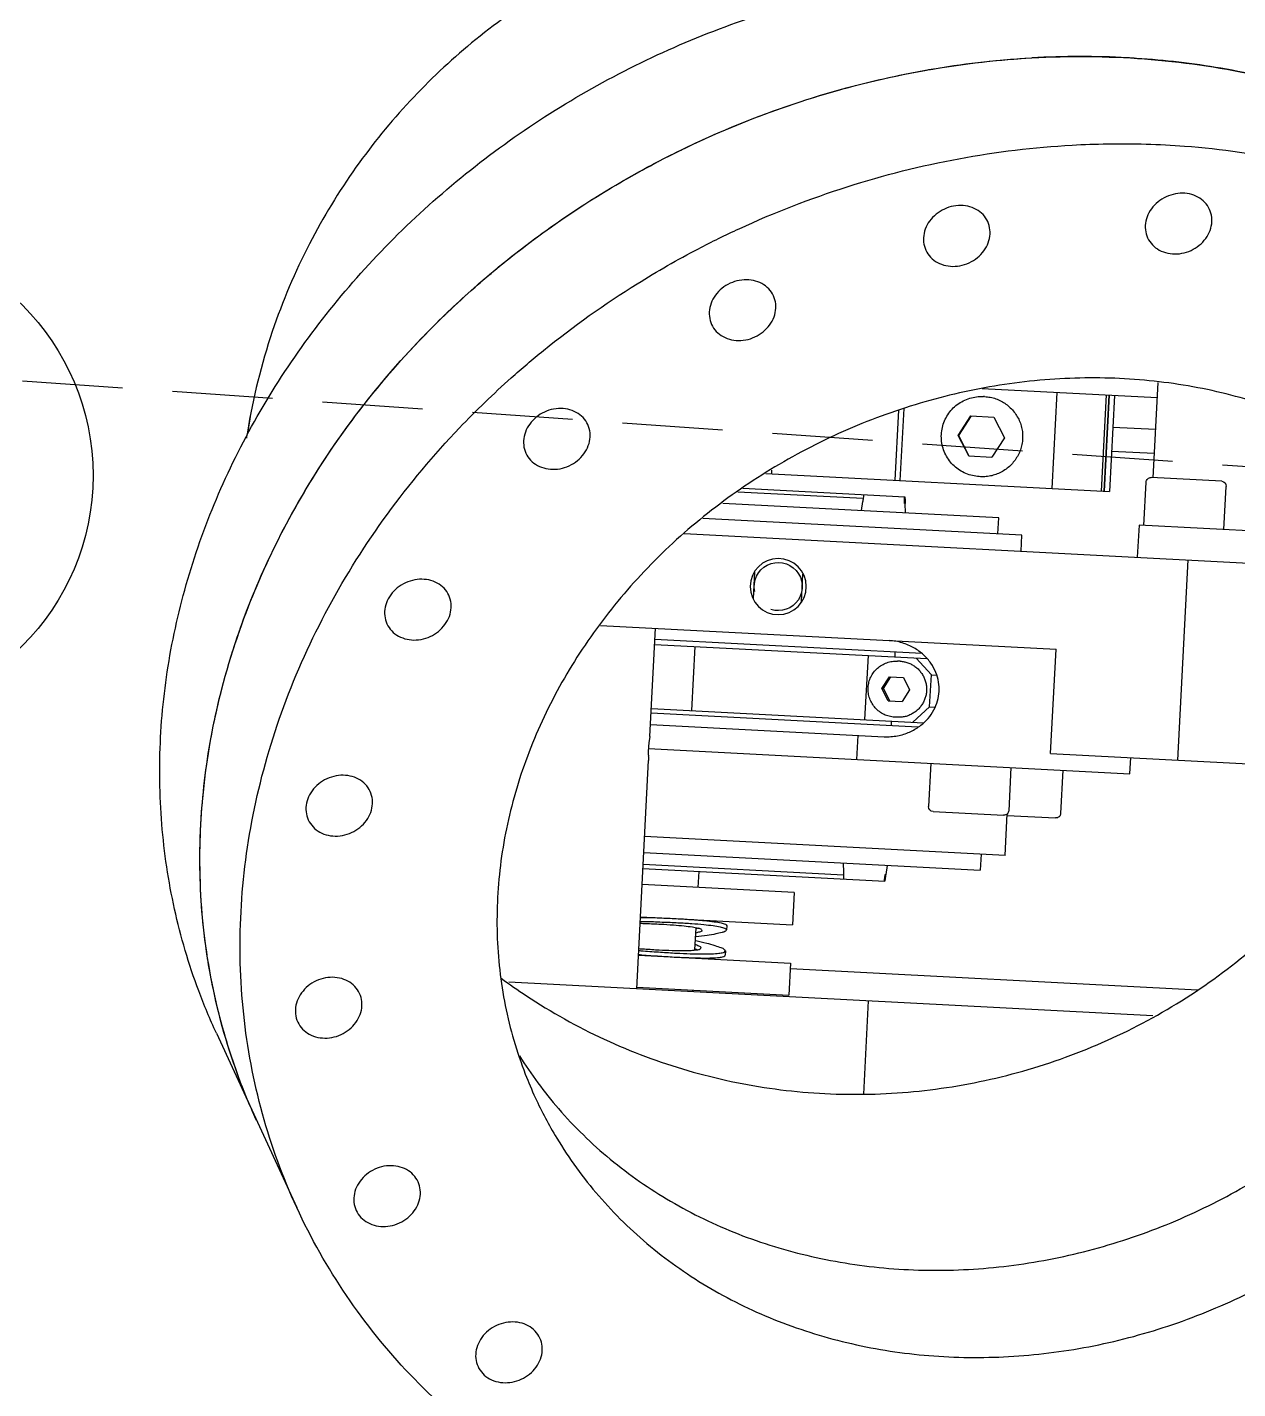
# Model space of a CAD drawing. Extents: x -50 to 48714, y -13211 to 6743.
# Drawn here: x 24161.9 to 24312.8, y -661.5 to -491.8 of the extents above; entities that cross this region are included whole.
import ezdxf

# ---------------------------------------------------------------- set-up
doc = ezdxf.new("R2010")
doc.units = 0
doc.header["$LTSCALE"] = 50
doc.linetypes.add('UE46_01$0$GESTRICHELT2', pattern=[0.375, 0.25, -0.125])
doc.layers.get('0').update_dxf_attribs({"linetype": 'CONTINUOUS'})
doc.layers.add('UE46_01$0$BETON', color=9, linetype='CONTINUOUS')
doc.layers.add('UE46_01$0$VERDECKT2', color=7, linetype='UE46_01$0$GESTRICHELT2')

# ---------------------------------------------------------------- blocks, each defined once
blk = doc.blocks.new('UE46_01$0$GK_UE46PGM_O')
for p, q in [((-70.95, -153.13), (-70.95, -165)), ((-49.09, -155), (-70.95, -155)), ((-65.61, -155), (-65.61, -167)), ((-65, -167), (-65, -155)), ((-64.95, -167), (-64.95, -155)), ((-64.61, -167), (-64.61, -155)), ((-58.46, -167), (-58.46, -155)), ((-49.46, -156), (-49.32, -156)), ((-70.95, -159), (-65.61, -159)), ((-50.75, -158.5), (-52.19, -161)), ((-47.86, -158.5), (-50.75, -158.5)), ((-46.5, -161), (-47.94, -158.5)), ((-46.42, -161), (-47.86, -158.5)), ((-39.46, -158.01), (-39.46, -167)), ((-38.81, -158.26), (-38.81, -167)), ((-52.19, -161), (-50.75, -163.5)), ((-47.94, -163.5), (-46.5, -161)), ((-47.86, -163.5), (-46.42, -161)), ((-46.5, -161), (-46.42, -161)), ((-70.95, -162), (-65.61, -162)), ((-47.86, -163.5), (-50.75, -163.5)), ((-80.13, -171), (-80.13, -165.6)), ((-79.53, -165), (-70.73, -165)), ((-70.13, -171), (-70.13, -165.6)), ((-49.46, -166), (-49.32, -166)), ((-22.7, -167), (-65.61, -167)), ((-23.42, -166.54), (-23.42, -167)), ((-19.95, -169), (-40.19, -169)), ((-35, -169.5), (-19.36, -169.5)), ((-90.78, -171), (-69.52, -171)), ((-69.52, -171), (-69.52, -175)), ((-52, -171), (-17.57, -171)), ((-52, -173), (-52, -171)), ((-40.37, -171), (-40.27, -169.85)), ((-40.27, -169.85), (-40.19, -169.85)), ((-34.97, -169.85), (-34.97, -169.85)), ((-34.87, -171), (-34.97, -169.85)), ((-55, -173), (-15.18, -173)), ((-55, -175), (-55, -173)), ((-12.94, -175), (-87.43, -175)), ((-75.84, -175), (-75.84, -200)), ((-28, -182.7), (-28, -179.3)), ((-22, -182.7), (-22, -179.3)), ((-3.12, -187), (-60, -187)), ((-60, -200), (-60, -187)), ((-43.3, -188.4), (-10, -188.4)), ((-40, -189), (-40, -188.4)), ((-10, -200.5), (-10, -187)), ((-42.65, -189), (-44.64, -191)), ((-10, -189), (-43.97, -189)), ((-40.66, -189.5), (-40.34, -189.5)), ((-36.67, -197), (-36.67, -189)), ((-15.01, -189), (-15.01, -197)), ((-44.64, -191), (-45.3, -191)), ((-44.64, -195), (-44.64, -191)), ((-41.17, -191.5), (-42.03, -193)), ((-39.45, -191.5), (-41.17, -191.5)), ((-38.76, -193), (-39.62, -191.5)), ((-38.58, -193), (-39.45, -191.5)), ((-42.03, -193), (-41.17, -194.5)), ((-39.62, -194.5), (-38.76, -193)), ((-39.45, -194.5), (-38.58, -193)), ((-38.76, -193), (-38.58, -193)), ((-44.64, -195), (-45.3, -195)), ((-44.64, -195), (-42.65, -197)), ((-39.45, -194.5), (-41.17, -194.5)), ((-40.66, -196.5), (-40.34, -196.5)), ((-10, -197), (-43.97, -197)), ((-43.3, -197.6), (-10, -197.6)), ((-40, -197.6), (-40, -197)), ((-60, -200), (-87.43, -200)), ((-70, -202), (-70, -200)), ((-10, -199), (-39.15, -199)), ((-35.92, -202), (-35.92, -199)), ((-9.89, -202), (-70, -202)), ((-61.64, -202), (-61.64, -207.4)), ((-55.16, -202), (-55.16, -207.4)), ((-45.16, -202), (-45.16, -207.4)), ((-10, -232), (-10, -203.5)), ((-55, -208), (-61.04, -208)), ((-55, -213), (-55, -207.8)), ((-45.76, -208), (-54.56, -208)), ((-55, -213), (-10, -213)), ((-52, -213), (-52, -215)), ((-10, -215), (-52, -215)), ((-40.37, -215), (-40.27, -216.15)), ((-34.87, -215), (-34.97, -216.15)), ((-40.19, -216.15), (-40.27, -216.15)), ((-10, -217), (-40.19, -217)), ((-35, -216.5), (-10, -216.5)), ((-34.97, -216.15), (-34.97, -216.15)), ((-17, -219), (-17, -217)), ((-29, -219), (-10, -219)), ((-29, -219), (-29, -223)), ((-10, -223), (-29, -223)), ((-20.8, -223.56), (-20.8, -224.09)), ((-17, -223.03), (-17, -223)), ((-17, -226.79), (-17, -224.01)), ((-20.8, -226.71), (-20.8, -227.24)), ((-79.84, -228.5), (-29, -228.5)), ((-10, -227.8), (-29, -227.8)), ((-29, -227.8), (-29, -231.8)), ((-17, -227.8), (-17, -227.77)), ((-74.43, -232), (5.97, -232)), ((-38.92, -232), (-38.92, -243.65)), ((-10, -231.8), (-29, -231.8)), ((-17, -232), (-17, -231.8)), ((42.05, -240.26), (30.9, -261.46))]:
    blk.add_line(p, q)
blk.add_circle((-25, -181), 3.5)
for centre, radius, start, end in [((54, 0), 370, 81.4507, 61.9719), ((54, 0), 325, 10.3501, 235.0113), ((54, 0), 325, 249.6904, 349.6499), ((-79.53, -165.6), 0.6, 90, 180), ((-70.73, -165.6), 0.6, 0, 90), ((-25, -181), 3, 345, 285), ((-61.04, -207.4), 0.6, 180, 270), ((-54.56, -207.4), 0.6, 180, 270), ((-45.76, -207.4), 0.6, 270, 0)]:
    blk.add_arc(centre, radius, start, end)
for points, start_tangent, end_tangent in [([(-31.78, -94.25), (-22.3, -95.55), (-11.68, -98.42), (-1.4, -102.76), (8.2, -108.5), (16.72, -115.32), (24.01, -122.94), (30.31, -131.56), (35.6, -141.37), (39.66, -152.55), (42.11, -165.23), (42.19, -166)], (0.997079, -0.076374), (0.098024, -0.995184)), ([(-137.18, -146.01), (-134.77, -141.76), (-128.61, -133.1), (-121.28, -125.32), (-112.87, -118.53), (-103.51, -112.83), (-93.33, -108.29), (-82.49, -105), (-71.13, -102.99), (-59.44, -102.29), (-47.57, -102.92)], (0.465443, 0.885078), (0.994177, -0.107757)), ([(42.05, -240.26), (44.52, -235.11), (48.06, -225.09), (50.2, -214.6), (50.92, -203.81), (50.2, -192.86), (48.06, -181.91), (44.52, -171.12), (39.64, -160.66), (33.48, -150.67), (26.15, -141.3), (17.74, -132.69), (8.38, -124.95), (-1.8, -118.21), (-12.64, -112.57), (-24, -108.1), (-35.69, -104.86), (-47.57, -102.92)], (0.465443, 0.885078), (-0.994177, 0.107757)), ([(-142.75, -156.61), (-140.34, -152.36), (-134.19, -143.7), (-126.85, -135.92), (-118.44, -129.13), (-109.08, -123.42), (-98.91, -118.89), (-88.06, -115.6), (-76.71, -113.58), (-66.18, -112.9)], (0.465443, 0.885078), (0.999902, 0.014009)), ([(-53.14, -113.52), (-67.15, -112.92), (-80.88, -114.16), (-94.05, -117.24), (-106.38, -122.07), (-117.63, -128.56), (-127.57, -136.59), (-135.99, -145.98), (-136.39, -146.51)], (-0.994177, 0.107757), (-0.597799, -0.801646)), ([(-66.18, -112.9), (-65.01, -112.89), (-53.14, -113.52)], (0.999902, 0.014009), (0.994177, -0.107757)), ([(-7.28, -128.87), (-12.23, -126.1), (-25.39, -120.18), (-39.12, -115.96), (-53.14, -113.52)], (-0.861111, 0.508417), (-0.994177, 0.107757)), ([(-40.08, -115.73), (-41.27, -115.46), (-53.14, -113.52)], (-0.974364, 0.224978), (-0.994177, 0.107757)), ([(-7.37, -128.81), (-18.22, -123.17), (-29.57, -118.69), (-40.08, -115.73)], (-0.861583, 0.507617), (-0.974364, 0.224978)), ([(-63.11, -123.73), (-72.73, -123.51), (-86.46, -124.76), (-99.62, -127.83), (-111.96, -132.67), (-123.2, -139.16), (-133.14, -147.19), (-141.56, -156.58), (-148.33, -167.2)], (-0.997733, 0.067298), (-0.465444, -0.885077)), ([(-58.71, -124.12), (-63.11, -123.73)], (-0.994177, 0.107757), (-0.997733, 0.067298)), ([(-12.85, -139.46), (-17.8, -136.7), (-30.97, -130.78), (-44.7, -126.55), (-58.71, -124.12)], (-0.861111, 0.508417), (-0.994177, 0.107757)), ([(-7.26, -128.88), (-7.37, -128.81)], (-0.860995, 0.508614), (-0.861583, 0.507617)), ([(15.18, -146.16), (11.35, -142.54), (0.1, -133.61), (-7.28, -128.87)], (-0.710432, 0.703766), (-0.861111, 0.508417)), ([(10.32, -141.62), (2.81, -135.55), (-7.26, -128.88)], (-0.75065, 0.6607), (-0.860995, 0.508614)), ([(-76.24, -131.22), (-75.61, -130.38), (-74.72, -129.77), (-73.65, -129.43), (-72.48, -129.41)], (0.46543, 0.885085), (0.994177, -0.107757)), ([(-72.48, -129.41), (-71.32, -129.69), (-70.25, -130.25), (-69.36, -131.05), (-68.72, -132.03), (-68.39, -133.1), (-68.39, -134.18), (-68.72, -135.17)], (0.994177, -0.107757), (-0.46543, -0.885085)), ([(-72.48, -136.98), (-73.65, -136.7), (-74.72, -136.14), (-75.61, -135.34), (-76.24, -134.36), (-76.57, -133.29), (-76.57, -132.21), (-76.24, -131.22)], (-0.994177, 0.107757), (0.46543, 0.885085)), ([(-48.7, -134.2), (-48.07, -133.36), (-47.18, -132.75), (-46.11, -132.42), (-44.94, -132.39)], (0.46543, 0.885085), (0.994177, -0.107757)), ([(-44.94, -132.39), (-43.78, -132.67), (-42.71, -133.24), (-41.82, -134.04), (-41.18, -135.01), (-40.85, -136.08), (-40.85, -137.16), (-41.18, -138.16)], (0.994177, -0.107757), (-0.46543, -0.885085)), ([(-68.72, -135.17), (-69.36, -136.01), (-70.25, -136.62), (-71.32, -136.95), (-72.48, -136.98)], (-0.46543, -0.885085), (-0.994177, 0.107757)), ([(-44.94, -139.97), (-46.11, -139.69), (-47.18, -139.12), (-48.07, -138.32), (-48.7, -137.34), (-49.03, -136.27), (-49.03, -135.2), (-48.7, -134.2)], (-0.994177, 0.107757), (0.46543, 0.885085)), ([(-41.18, -138.16), (-41.82, -139), (-42.71, -139.61), (-43.78, -139.94), (-44.94, -139.97)], (-0.46543, -0.885085), (-0.994177, 0.107757)), ([(9.6, -156.76), (5.78, -153.14), (-5.47, -144.21), (-12.85, -139.46)], (-0.710432, 0.703766), (-0.861111, 0.508417)), ([(15.18, -146.16), (12.17, -143.28), (10.32, -141.62)], (-0.710425, 0.703773), (-0.75065, 0.6607)), ([(-22.51, -144.84), (-21.87, -144), (-20.98, -143.39), (-19.91, -143.05), (-18.75, -143.03)], (0.46543, 0.885085), (0.994177, -0.107757)), ([(-18.75, -143.03), (-17.58, -143.31), (-16.51, -143.87), (-15.62, -144.67), (-14.99, -145.65), (-14.66, -146.72), (-14.66, -147.8), (-14.99, -148.79)], (0.994177, -0.107757), (-0.46543, -0.885085)), ([(-18.75, -150.6), (-19.91, -150.32), (-20.98, -149.76), (-21.87, -148.96), (-22.51, -147.98), (-22.84, -146.91), (-22.84, -145.83), (-22.51, -144.84)], (-0.994177, 0.107757), (0.46543, 0.885085)), ([(36.48, -250.86), (41.35, -239.39), (44.34, -227.14), (45.34, -214.41), (44.34, -201.46), (41.35, -188.56), (36.44, -175.97), (29.71, -163.94), (21.29, -152.72), (15.18, -146.16)], (0.465444, 0.885077), (-0.710432, 0.703766)), ([(42.39, -192.17), (38.94, -181.72), (34.06, -171.26), (27.91, -161.27), (20.58, -151.9), (15.18, -146.16)], (-0.256658, 0.966502), (-0.710425, 0.703773)), ([(-14.99, -148.79), (-15.62, -149.63), (-16.51, -150.24), (-17.58, -150.57), (-18.75, -150.6)], (-0.46543, -0.885085), (-0.994177, 0.107757)), ([(-119.34, -182.45), (-116.41, -177.56), (-110.8, -170.63), (-104.03, -164.68), (-96.24, -159.83), (-87.62, -156.21), (-78.35, -153.88), (-68.64, -152.9), (-58.71, -153.3)], (0.465453, 0.885073), (0.994177, -0.107757)), ([(-58.71, -153.3), (-48.78, -155.05), (-39.07, -158.14), (-29.8, -162.47), (-21.18, -167.97), (-13.39, -174.5), (-6.62, -181.92), (-1.01, -190.07), (3.31, -198.75), (6.25, -207.79), (7.73, -216.97), (7.73, -226.09), (6.25, -234.95), (3.31, -243.35), (1.92, -246.21)], (0.994177, -0.107757), (-0.465453, -0.885073)), ([(-49.46, -156), (-50.17, -156.05), (-50.87, -156.2), (-51.54, -156.45), (-52.16, -156.79), (-52.73, -157.22), (-53.24, -157.73), (-53.66, -158.3), (-54.01, -158.92), (-54.26, -159.59), (-54.41, -160.29), (-54.46, -161)], (-1, 0), (0, -1)), ([(-44.32, -161), (-44.4, -160.13), (-44.62, -159.29), (-44.99, -158.5), (-45.49, -157.79), (-46.11, -157.17), (-46.82, -156.67), (-47.61, -156.3), (-48.45, -156.08), (-49.32, -156)], (0, 1), (-1, 0)), ([(30.9, -261.46), (35.78, -249.99), (38.77, -237.73), (39.77, -225), (38.77, -212.06), (35.78, -199.16), (30.87, -186.56), (24.14, -174.54), (15.72, -163.32), (9.6, -156.76)], (0.465444, 0.885077), (-0.710432, 0.703766)), ([(-54.46, -161), (-54.41, -161.71), (-54.26, -162.41), (-54.01, -163.08), (-53.66, -163.7), (-53.24, -164.27), (-52.73, -164.78), (-52.16, -165.21), (-51.54, -165.55), (-50.87, -165.8), (-50.17, -165.95), (-49.46, -166)], (0, -1), (1, 0)), ([(-49.32, -166), (-48.45, -165.92), (-47.61, -165.7), (-46.82, -165.33), (-46.11, -164.83), (-45.49, -164.21), (-44.99, -163.5), (-44.62, -162.71), (-44.4, -161.87), (-44.32, -161)], (1, 0), (0, 1)), ([(-0.23, -162.08), (0.41, -161.24), (1.3, -160.63), (2.37, -160.3), (3.53, -160.27)], (0.46543, 0.885085), (0.994177, -0.107757)), ([(3.53, -160.27), (4.7, -160.55), (5.77, -161.11), (6.66, -161.92), (7.29, -162.89), (7.62, -163.96), (7.62, -165.04), (7.29, -166.04)], (0.994177, -0.107757), (-0.46543, -0.885085)), ([(3.53, -167.85), (2.37, -167.57), (1.3, -167), (0.41, -166.2), (-0.23, -165.22), (-0.56, -164.15), (-0.56, -163.08), (-0.23, -162.08)], (-0.994177, 0.107757), (0.46543, 0.885085)), ([(42.02, -165.42), (41.82, -163.31)], (-0.07761, 0.996984), (-0.105138, 0.994458)), ([(7.29, -166.04), (6.66, -166.88), (5.77, -167.49), (4.7, -167.82), (3.53, -167.85)], (-0.46543, -0.885085), (-0.994177, 0.107757)), ([(-148.33, -167.2), (-153.2, -178.67), (-156.19, -190.93), (-157.19, -203.66), (-156.19, -216.6), (-153.2, -229.5), (-148.29, -242.1), (-141.56, -254.12), (-133.14, -265.34), (-123.2, -275.52), (-111.96, -284.45), (-99.62, -291.96), (-86.46, -297.88), (-72.73, -302.11), (-58.71, -304.54)], (-0.465444, -0.885077), (0.994177, -0.107757)), ([(-40.19, -169), (-40.22, -169.28), (-40.24, -169.57), (-40.27, -169.85)], (-0.087567, -0.996159), (-0.087518, -0.996163)), ([(-40.19, -169.85), (-40.17, -169.57), (-40.14, -169.28), (-40.12, -169)], (0.087518, 0.996163), (0.087567, 0.996159)), ([(-35.05, -169), (-35.02, -169.28), (-35, -169.57), (-34.97, -169.85)], (0.087567, -0.996159), (0.087518, -0.996163)), ([(-38.99, -243.65), (-49.9, -242.13), (-60.6, -239.02), (-70.8, -234.35), (-80.15, -228.3), (-88.45, -221.02), (-95.64, -212.61), (-101.5, -203.27), (-105.95, -193.13), (-108.83, -182.45), (-110.08, -171.42), (-110.12, -169.94)], (-0.997839, 0.065706), (-0.016146, 0.99987)), ([(-53.14, -264.77), (-63.07, -263.01), (-72.78, -259.93), (-82.05, -255.59), (-90.67, -250.09), (-98.46, -243.56), (-105.23, -236.14), (-110.84, -228), (-115.16, -219.31), (-118.1, -210.27), (-119.58, -201.09), (-119.58, -191.97), (-118.1, -183.11), (-116.1, -176.94)], (-0.994177, 0.107757), (0.366502, 0.930417)), ([(-58.71, -275.36), (-68.64, -273.61), (-78.35, -270.52), (-87.62, -266.19), (-96.24, -260.69), (-104.03, -254.16), (-110.8, -246.74), (-116.41, -238.59), (-120.73, -229.91), (-123.67, -220.87), (-125.15, -211.69), (-125.15, -202.57), (-123.67, -193.71), (-120.73, -185.31), (-119.34, -182.45)], (-0.994177, 0.107757), (0.465453, 0.885073)), ([(15.96, -184.24), (16.6, -183.4), (17.48, -182.8), (18.56, -182.46), (19.72, -182.44)], (0.46543, 0.885085), (0.994177, -0.107757)), ([(19.72, -182.44), (20.88, -182.72), (21.95, -183.28), (22.84, -184.08), (23.48, -185.06), (23.81, -186.13), (23.81, -187.21), (23.48, -188.2)], (0.994177, -0.107757), (-0.46543, -0.885085)), ([(19.72, -190.01), (18.56, -189.73), (17.48, -189.17), (16.6, -188.36), (15.96, -187.39), (15.63, -186.32), (15.63, -185.24), (15.96, -184.24)], (-0.994177, 0.107757), (0.46543, 0.885085)), ([(-39.15, -199), (-40.82, -198.8), (-42.31, -198.25), (-43.54, -197.44), (-44.51, -196.45), (-45.19, -195.33), (-45.58, -194.17), (-45.71, -193.01), (-45.58, -191.84), (-45.19, -190.68), (-44.51, -189.56), (-43.54, -188.56), (-42.3, -187.75), (-40.81, -187.2), (-39.15, -187)], (-1, 0), (1, 0)), ([(23.48, -188.2), (22.84, -189.04), (21.95, -189.65), (20.88, -189.98), (19.72, -190.01)], (-0.46543, -0.885085), (-0.994177, 0.107757)), ([(-40.66, -189.5), (-41.15, -189.54), (-41.64, -189.64), (-42.11, -189.82), (-42.54, -190.06), (-42.94, -190.35), (-43.29, -190.71), (-43.59, -191.11), (-43.83, -191.55), (-44, -192.01), (-44.11, -192.5), (-44.14, -193)], (-1, 0), (0, -1)), ([(-36.86, -193), (-36.92, -192.32), (-37.12, -191.66), (-37.44, -191.06), (-37.88, -190.52), (-38.41, -190.09), (-39.01, -189.77), (-39.66, -189.57), (-40.34, -189.5)], (0, 1), (-1, 0)), ([(-44.14, -193), (-44.11, -193.5), (-44, -193.99), (-43.83, -194.45), (-43.59, -194.89), (-43.29, -195.29), (-42.94, -195.65), (-42.54, -195.94), (-42.11, -196.18), (-41.64, -196.36), (-41.15, -196.46), (-40.66, -196.5)], (0, -1), (1, 0)), ([(-40.34, -196.5), (-39.66, -196.43), (-39.01, -196.23), (-38.41, -195.91), (-37.88, -195.48), (-37.44, -194.94), (-37.12, -194.34), (-36.92, -193.68), (-36.86, -193)], (1, 0), (0, 1)), ([(36.48, -250.86), (38.94, -245.7), (42.48, -235.69), (44.63, -225.2), (45.34, -214.41), (44.63, -203.45), (42.48, -192.51)], (0.46544, 0.885079), (-0.252935, 0.967483)), ([(42.48, -192.51), (42.39, -192.17)], (-0.252935, 0.967483), (-0.256658, 0.966502)), ([(-10, -200.5), (-9.99, -200.54), (-9.99, -200.57)], (0.148341, -0.988936), (0.142038, -0.989861)), ([(-9.99, -200.57), (-9.98, -200.65)], (0.142038, -0.989861), (0.134277, -0.990944)), ([(-9.98, -200.65), (-9.96, -200.76)], (0.134277, -0.990944), (0.123766, -0.992311)), ([(-9.96, -200.76), (-9.96, -200.83)], (0.123766, -0.992311), (0.116878, -0.993146)), ([(-9.96, -200.83), (-9.94, -200.97)], (0.116878, -0.993146), (0.102732, -0.994709)), ([(-9.94, -200.97), (-9.93, -201.06)], (0.102732, -0.994709), (0.094017, -0.995571)), ([(-9.93, -201.06), (-9.93, -201.12)], (0.094017, -0.995571), (0.088055, -0.996116)), ([(-9.93, -201.12), (-9.91, -201.35)], (0.088055, -0.996116), (0.065724, -0.997838)), ([(-9.91, -201.35), (-9.9, -201.51)], (0.065724, -0.997838), (0.049569, -0.998771)), ([(-9.9, -201.51), (-9.89, -201.67)], (0.049569, -0.998771), (0.03343, -0.999441)), ([(-9.89, -201.67), (-9.89, -202)], (0.03343, -0.999441), (0, -1)), ([(-9.99, -203.46), (-10, -203.5)], (-0.144904, -0.989446), (-0.148341, -0.988936)), ([(-9.98, -203.35), (-9.99, -203.43)], (-0.134276, -0.990944), (-0.141968, -0.989871)), ([(-9.99, -203.43), (-9.99, -203.46)], (-0.141968, -0.989871), (-0.144904, -0.989446)), ([(-9.96, -203.24), (-9.98, -203.35)], (-0.123383, -0.992359), (-0.134276, -0.990944)), ([(-9.94, -203.03), (-9.96, -203.17)], (-0.102761, -0.994706), (-0.116878, -0.993146)), ([(-9.96, -203.17), (-9.96, -203.24)], (-0.116878, -0.993146), (-0.123383, -0.992359)), ([(-9.93, -202.94), (-9.94, -203.03)], (-0.094018, -0.995571), (-0.102761, -0.994706)), ([(-9.91, -202.65), (-9.93, -202.88)], (-0.065725, -0.997838), (-0.088661, -0.996062)), ([(-9.93, -202.88), (-9.93, -202.94)], (-0.088661, -0.996062), (-0.094018, -0.995571)), ([(-9.9, -202.5), (-9.91, -202.65)], (-0.049953, -0.998752), (-0.065725, -0.997838)), ([(-9.89, -202.33), (-9.9, -202.5)], (-0.033431, -0.999441), (-0.049953, -0.998752)), ([(-9.89, -202), (-9.89, -202.33)], (0, -1), (-0.033431, -0.999441)), ([(24.47, -209.16), (25.11, -208.32), (26, -207.71), (27.07, -207.38), (28.23, -207.35)], (0.46543, 0.885085), (0.994177, -0.107757)), ([(28.23, -207.35), (29.4, -207.63), (30.47, -208.2), (31.35, -209), (31.99, -209.97), (32.32, -211.04), (32.32, -212.12), (31.99, -213.12)], (0.994177, -0.107757), (-0.46543, -0.885085)), ([(28.23, -214.93), (27.07, -214.65), (26, -214.08), (25.11, -213.28), (24.47, -212.3), (24.14, -211.23), (24.14, -210.16), (24.47, -209.16)], (-0.994177, 0.107757), (0.46543, 0.885085)), ([(31.99, -213.12), (31.35, -213.96), (30.47, -214.57), (29.4, -214.9), (28.23, -214.93)], (-0.46543, -0.885085), (-0.994177, 0.107757)), ([(-40.27, -216.15), (-40.24, -216.43), (-40.22, -216.72), (-40.19, -217)], (0.087518, -0.996163), (0.087567, -0.996159)), ([(-40.12, -217), (-40.14, -216.72), (-40.17, -216.43), (-40.19, -216.15)], (-0.087567, 0.996159), (-0.087518, 0.996163)), ([(-34.97, -216.15), (-35, -216.43), (-35.02, -216.72), (-35.05, -217)], (-0.087518, -0.996163), (-0.087567, -0.996159)), ([(-17, -223.03), (-18.01, -223.06), (-19.21, -223.14), (-20.09, -223.25), (-20.62, -223.39), (-20.8, -223.56)], (-0.999595, -0.028466), (-0.037149, -0.99931)), ([(-14.71, -223.5), (-16.45, -223.52), (-17.92, -223.56), (-19.11, -223.64), (-20, -223.75), (-20.56, -223.89), (-20.79, -224.05), (-20.79, -224.08)], (-1, 0), (0.201936, -0.979399)), ([(-12.55, -223.79), (-14.15, -223.81), (-15.49, -223.86), (-16.53, -223.94), (-17.26, -224.04), (-17.66, -224.18), (-17.73, -224.3)], (-1, 0), (-0.247431, -0.968905)), ([(-17.26, -224.06), (-17.15, -224.09), (-17, -224.13)], (0.960268, -0.27908), (0.966658, -0.256069)), ([(-14.71, -223), (-16.5, -223.02), (-17, -223.03)], (-1, 0), (-0.999595, -0.028466)), ([(-10, -223.08), (-10.41, -223.06), (-12.67, -223.02), (-14.71, -223)], (-0.999575, 0.029155), (-1, 0)), ([(-10, -223.58), (-10.56, -223.56), (-12.73, -223.52), (-14.71, -223.5)], (-0.999531, 0.030626), (-1, 0)), ([(-10, -223.82), (-10.71, -223.81), (-12.55, -223.79)], (-0.999767, 0.021565), (-1, 0)), ([(-20.79, -224.08), (-20.69, -224.24), (-20.26, -224.44), (-19.5, -224.66), (-18.42, -224.9), (-17.05, -225.15), (-17, -225.16)], (0.201936, -0.979399), (0.986543, -0.1635)), ([(-20.79, -226.72), (-20.69, -226.56), (-20.26, -226.36), (-19.5, -226.14), (-18.42, -225.9), (-17.05, -225.65), (-17, -225.64)], (0.201936, 0.979399), (0.986543, 0.1635)), ([(-17.73, -224.3), (-17.74, -224.34), (-17.47, -224.52), (-17, -224.69)], (-0.247431, -0.968905), (0.95227, -0.305256)), ([(-17, -227.77), (-18.01, -227.74), (-19.21, -227.66), (-20.09, -227.55), (-20.62, -227.41), (-20.8, -227.24)], (-0.999595, 0.028467), (-0.037149, 0.99931)), ([(-14.71, -227.3), (-16.45, -227.28), (-17.92, -227.24), (-19.11, -227.16), (-20, -227.05), (-20.56, -226.91), (-20.79, -226.75), (-20.79, -226.72)], (-1, 0), (0.201936, 0.979399)), ([(-17.73, -226.5), (-17.74, -226.46), (-17.47, -226.28), (-17, -226.11)], (-0.247431, 0.968905), (0.95227, 0.305256)), ([(-12.55, -227.01), (-14.15, -226.99), (-15.49, -226.94), (-16.53, -226.86), (-17.26, -226.76), (-17.66, -226.62), (-17.73, -226.5)], (-1, 0), (-0.247431, 0.968905)), ([(-17.26, -226.74), (-17.15, -226.71), (-17, -226.67)], (0.960268, 0.27908), (0.966658, 0.256069)), ([(-10, -227.22), (-10.56, -227.24), (-12.73, -227.28), (-14.71, -227.3)], (-0.999531, -0.030626), (-1, 0)), ([(-10, -226.98), (-10.71, -226.99), (-12.55, -227.01)], (-0.999767, -0.021565), (-1, 0)), ([(-14.71, -227.8), (-16.5, -227.78), (-17, -227.77)], (-1, 0), (-0.999595, 0.028467)), ([(-10, -227.72), (-10.41, -227.74), (-12.67, -227.78), (-14.71, -227.8)], (-0.999575, -0.029155), (-1, 0)), ([(6.95, -231.56), (3.69, -233.59), (-6.3, -238.5), (-16.9, -241.84), (-27.88, -243.57), (-38.99, -243.65)], (-0.833359, -0.552732), (-0.997839, 0.065706)), ([(24.47, -234.39), (25.11, -233.55), (26, -232.94), (27.07, -232.61), (28.23, -232.58)], (0.46543, 0.885085), (0.994177, -0.107757)), ([(28.23, -232.58), (29.4, -232.86), (30.47, -233.42), (31.35, -234.23), (31.99, -235.2), (32.32, -236.27), (32.32, -237.35), (31.99, -238.35)], (0.994177, -0.107757), (-0.46543, -0.885085)), ([(28.23, -240.15), (27.07, -239.88), (26, -239.31), (25.11, -238.51), (24.47, -237.53), (24.14, -236.46), (24.14, -235.39), (24.47, -234.39)], (-0.994177, 0.107757), (0.46543, 0.885085)), ([(31.99, -238.35), (31.35, -239.19), (30.47, -239.8), (29.4, -240.13), (28.23, -240.15)], (-0.46543, -0.885085), (-0.994177, 0.107757)), ([(4.16, -241.1), (-1.05, -247.43), (-7.82, -253.39), (-15.61, -258.23), (-24.23, -261.86), (-33.5, -264.18), (-43.21, -265.16), (-53.14, -264.77)], (-0.571791, -0.820399), (-0.994177, 0.107757)), ([(1.92, -246.21), (-1.01, -251.1), (-6.62, -258.03), (-13.39, -263.98), (-21.18, -268.83), (-29.8, -272.45), (-39.07, -274.78), (-48.78, -275.76), (-58.71, -275.36)], (-0.465453, -0.885073), (-0.994177, 0.107757)), ([(15.96, -257.46), (16.6, -256.62), (17.48, -256.01), (18.56, -255.68), (19.72, -255.65)], (0.46543, 0.885085), (0.994177, -0.107757)), ([(19.72, -255.65), (20.88, -255.93), (21.95, -256.5), (22.84, -257.3), (23.48, -258.27), (23.81, -259.34), (23.81, -260.42), (23.48, -261.42)], (0.994177, -0.107757), (-0.46543, -0.885085)), ([(19.72, -263.23), (18.56, -262.95), (17.48, -262.38), (16.6, -261.58), (15.96, -260.6), (15.63, -259.53), (15.63, -258.46), (15.96, -257.46)], (-0.994177, 0.107757), (0.46543, 0.885085)), ([(-58.71, -304.54), (-44.7, -305.15), (-30.97, -303.9), (-17.8, -300.83), (-5.47, -295.99), (5.78, -289.5), (15.72, -281.48), (24.14, -272.08), (30.9, -261.46)], (0.994177, -0.107757), (0.465444, 0.885077)), ([(23.48, -261.42), (22.84, -262.26), (21.95, -262.87), (20.88, -263.2), (19.72, -263.23)], (-0.46543, -0.885085), (-0.994177, 0.107757)), ([(-0.23, -276.12), (0.41, -275.28), (1.3, -274.67), (2.37, -274.34), (3.53, -274.31)], (0.46543, 0.885085), (0.994177, -0.107757)), ([(3.53, -274.31), (4.7, -274.59), (5.77, -275.15), (6.66, -275.95), (7.29, -276.93), (7.62, -278), (7.62, -279.08), (7.29, -280.07)], (0.994177, -0.107757), (-0.46543, -0.885085)), ([(3.53, -281.88), (2.37, -281.6), (1.3, -281.04), (0.41, -280.24), (-0.23, -279.26), (-0.56, -278.19), (-0.56, -277.11), (-0.23, -276.12)], (-0.994177, 0.107757), (0.46543, 0.885085)), ([(7.29, -280.07), (6.66, -280.91), (5.77, -281.52), (4.7, -281.85), (3.53, -281.88)], (-0.46543, -0.885085), (-0.994177, 0.107757))]:
    blk.add_spline(points, degree=3, dxfattribs=dict(start_tangent=start_tangent, end_tangent=end_tangent))
blk = doc.blocks.new('UE46_01$0$SOCKEL_GKJO_O')
at = {"layer": 'UE46_01$0$BETON'}
blk.add_circle((-91, -173.21), 30, dxfattribs=at)
blk = doc.blocks.new('UE46_01')
at = {"layer": 'UE46_01$0$VERDECKT2'}
for p, q in [((17002.44, 34.91), (25980.52, -592.89)), ((16997.56, -34.91), (25975.63, -662.72))]:
    blk.add_line(p, q, dxfattribs=at)
at = {"xscale": -1, "rotation": 356.9999999999987}
blk.add_blockref('UE46_01$0$GK_UE46PGM_O', (24240.06, -379.44), dxfattribs=at)
at = {"rotation": 357}
blk.add_blockref('UE46_01$0$SOCKEL_GKJO_O', (24240.06, -379.44), dxfattribs=at)

msp = doc.modelspace()

# ---------------------------------------------------------------- block references
msp.add_blockref('UE46_01', (0, 0))

doc.saveas('drawing.dxf')
